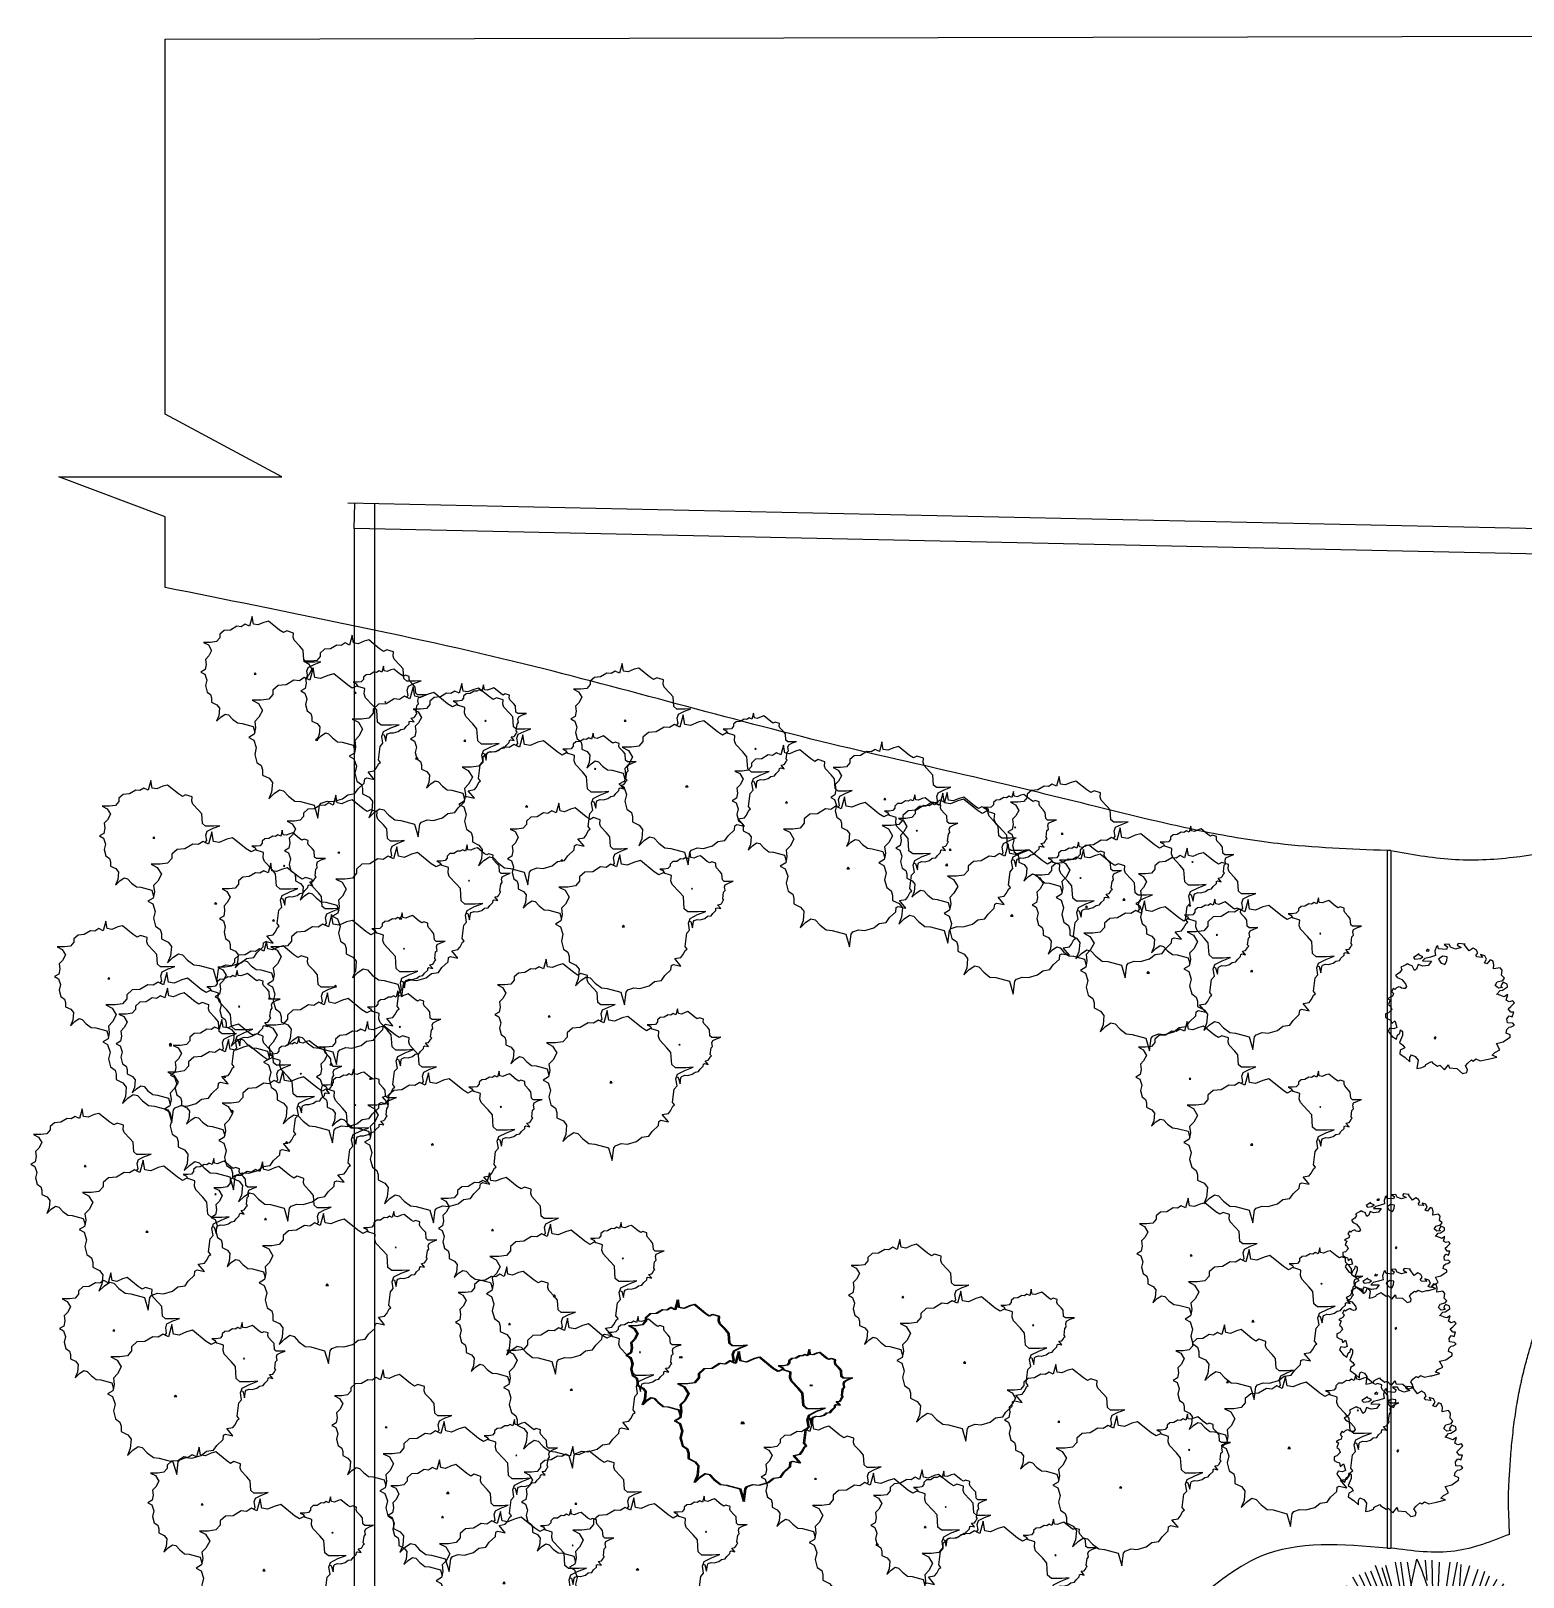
# Model space of a CAD drawing. Header units: millimetres. Extents: x -2023021 to 4454414, y -304659 to 993992.
# Drawn here: x 1122683 to 1181995, y 807687 to 869165 of the extents above; entities that cross this region are included whole.
import ezdxf

# ---------------------------------------------------------------- set-up
doc = ezdxf.new("R2010")
doc.units = ezdxf.units.MM
doc.header["$LTSCALE"] = 10
doc.header["$MEASUREMENT"] = 0
doc.layers.add('zelen', color=69, linetype='Continuous')

# ---------------------------------------------------------------- blocks, each defined once
blk = doc.blocks.new('K12-2')
at = {"linetype": 'Continuous'}
for p, q in [((-39.4, 233.2), (-44.2, 231.8)), ((-36.4, 222.2), (-39.4, 233.2)), ((2.7, 240.4), (-16, 239.4)), ((-16, 239.4), (-2.9, 229.8)), ((8.5, 228.4), (2.7, 240.4)), ((37.2, 242.9), (32.8, 236)), ((32.8, 236), (49, 227.3)), ((63.4, 239.9), (37.2, 242.9)), ((60, 238.5), (63.4, 239.9)), ((78.2, 215.1), (60, 238.5)), ((-110.2, 203.6), (-131.2, 190.2)), ((-131.2, 190.2), (-125.8, 183.5)), ((-125.8, 183.5), (-105.1, 186.5)), ((-111, 199.8), (-111, 199.8)), ((-95.4, 192.9), (-111, 199.8)), ((-105.1, 186.5), (-95.4, 192.9)), ((-88.1, 186.5), (-97.6, 176.8)), ((-97.6, 176.8), (-63.8, 176.4)), ((-67.3, 191.3), (-88.1, 186.5)), ((-75.8, 221.1), (-83.8, 215.1)), ((-83.8, 215.1), (-72.9, 214.1)), ((-63.8, 176.4), (-76.3, 160)), ((-72.9, 214.1), (-71.7, 220.1)), ((-47.9, 197.6), (-67.3, 191.3)), ((-44.2, 231.8), (-50.5, 213.2)), ((-50.5, 213.2), (-47.9, 197.6)), ((-7.3, 220.3), (-36.4, 222.2)), ((-21.4, 194.8), (-36.4, 183.8)), ((-36.4, 183.8), (-28.2, 170.2)), ((-3.9, 191.8), (-21.4, 194.8)), ((-12.6, 163.9), (-5.4, 176.8)), ((-2.9, 229.8), (-7.3, 220.3)), ((-5.4, 176.8), (-3.9, 191.8)), ((26.9, 221), (8.5, 228.4)), ((49, 227.3), (26.9, 221)), ((93.3, 225.4), (78.2, 215.1)), ((104.7, 218.1), (93.3, 225.4)), ((104.4, 199), (110.7, 207.7)), ((106.8, 191.8), (104.4, 199)), ((110.7, 207.7), (104.7, 218.1)), ((128.2, 190), (106.8, 191.8)), ((138, 196), (121.7, 200.8)), ((121.7, 200.8), (128.2, 190)), ((135.7, 169.7), (144, 183.5)), ((144, 183.5), (138, 196)), ((157.2, 181.4), (145.4, 165.6)), ((167.4, 177.8), (157.2, 181.4)), ((171.9, 163.7), (167.4, 177.8)), ((-191.6, 127.6), (-198.2, 123.6)), ((-198.2, 123.6), (-192.1, 115.1)), ((-182.4, 133.1), (-191.6, 127.6)), ((-175.4, 145), (-182.4, 133.1)), ((-167.8, 158.9), (-178.2, 152.9)), ((-178.2, 152.9), (-177.3, 149.7)), ((-177.3, 149.7), (-175.4, 145)), ((-160.5, 162.6), (-167.8, 158.9)), ((-153.5, 166), (-160.5, 162.6)), ((-147.4, 162.3), (-153.5, 166)), ((-136.5, 159.1), (-147.4, 162.3)), ((-127.8, 140.5), (-136.5, 159.1)), ((-119.9, 146.4), (-127.8, 140.5)), ((-113.7, 163.2), (-119.9, 146.4)), ((-96.1, 157.5), (-113.7, 163.2)), ((-76.3, 160), (-96.1, 157.5)), ((-28.2, 170.2), (-12.6, 163.9)), ((145.4, 165.6), (135.7, 169.7)), ((170.3, 147.4), (171.9, 163.7)), ((194.8, 151.5), (170.3, 147.4)), ((202.5, 141.9), (194.8, 151.5)), ((200.1, 122.9), (202.5, 141.9)), ((211.3, 112.1), (200.1, 122.9)), ((-206.4, 74.1), (-213.7, 61.9)), ((-213.7, 61.9), (-206.6, 54.3)), ((-200.8, 69.6), (-206.4, 74.1)), ((-195, 75.5), (-200.8, 69.6)), ((-186.7, 79.2), (-195, 75.5)), ((-192.1, 115.1), (-186.3, 111.9)), ((-181.6, 78.5), (-186.7, 79.2)), ((-186.3, 111.9), (-175.4, 106.9)), ((-176.1, 74.4), (-181.6, 78.5)), ((-169, 72.7), (-176.1, 74.4)), ((-175.4, 106.9), (-161.2, 90.2)), ((-162.2, 73), (-169, 72.7)), ((-157.4, 80.3), (-162.2, 73)), ((-161.2, 90.2), (-157.4, 80.3)), ((176.5, 84.7), (184.3, 97.8)), ((188.7, 74.2), (176.5, 84.7)), ((181.9, 50.9), (194.6, 65.4)), ((184.3, 97.8), (204.7, 103.2)), ((204.5, 76.7), (188.7, 74.2)), ((194.6, 65.4), (203.8, 66.6)), ((200.9, 89.6), (198.2, 82.4)), ((198.2, 82.4), (204.5, 76.7)), ((206.5, 96.9), (200.9, 89.6)), ((203.8, 66.6), (222.9, 79)), ((204.7, 103.2), (211.3, 112.1)), ((222, 90), (206.5, 96.9)), ((222.9, 79), (222, 90)), ((-220, 39.8), (-228.5, 34.3)), ((-228.5, 34.3), (-219.3, 29.9)), ((-219.3, 29.9), (-225.6, 12.9)), ((-225.6, 12.9), (-218.6, 7.6)), ((-210.1, 44.4), (-220, 39.8)), ((-218.6, 7.6), (-213, -5.8)), ((-206.6, 54.3), (-210.1, 44.4)), ((6.3, 3.5), (0, 0)), ((0, 0), (2, -5.3)), ((5.1, -2.8), (8, 1.4)), ((183.9, 51.6), (181.9, 50.9)), ((204, 44.2), (183.9, 51.6)), ((210.8, 41.9), (204, 44.2)), ((224.6, 50.9), (210.8, 41.9)), ((218.3, 29.3), (224.6, 50.9)), ((229, 22.6), (218.3, 29.3)), ((225.2, -3), (235.1, 5.3)), ((242.8, 27), (229, 22.6)), ((235.1, 5.3), (248.9, 19.4)), ((248.9, 19.4), (242.8, 27)), ((-236.1, -22.1), (-236.3, -35.7)), ((-236.3, -35.7), (-224.6, -42.8)), ((-225.4, -18.7), (-236.1, -22.1)), ((-213, -5.8), (-225.4, -18.7)), ((-224.6, -42.8), (-216.4, -45.4)), ((-216.4, -45.4), (-213.2, -58.2)), ((-213.2, -58.2), (-201.3, -48.3)), ((-201.3, -48.3), (-199.7, -51.6)), ((-199.7, -51.6), (-193.8, -74.2)), ((2, -5.3), (5.1, -2.8)), ((220.7, -41.4), (229, -30.1)), ((222.5, -56), (220.7, -41.4)), ((242.9, -58), (222.5, -56)), ((235.1, -15.6), (225.2, -3)), ((229, -30.1), (240.7, -33.2)), ((247, -15.6), (235.1, -15.6)), ((240.7, -33.2), (247, -15.6)), ((248.7, -64.5), (242.9, -58)), ((-220.3, -75.8), (-226.3, -87.3)), ((-226.3, -87.3), (-211, -107.5)), ((-204.7, -78.3), (-220.3, -75.8)), ((-211, -107.5), (-195.5, -117.2)), ((-193.8, -74.2), (-204.7, -78.3)), ((-195.5, -117.2), (-190.7, -102)), ((-190.7, -102), (-182.1, -94.6)), ((-172.2, -103.4), (-183.1, -130.3)), ((-182.1, -94.6), (-179.7, -82.4)), ((-179.7, -82.4), (-172.2, -88.4)), ((-172.2, -88.4), (-172.2, -103.4)), ((206.7, -128), (225.9, -114.4)), ((217.3, -94.4), (220, -81.1)), ((233.4, -101.5), (217.3, -94.4)), ((220, -81.1), (228.8, -72.8)), ((225.9, -114.4), (232.4, -110.3)), ((228.8, -72.8), (237.1, -71.8)), ((232.4, -110.3), (233.4, -101.5)), ((237.1, -71.8), (248.7, -64.5)), ((-183.1, -130.3), (-170.9, -139.7)), ((-181.2, -159.5), (-182.9, -172.4)), ((-182.9, -172.4), (-162.4, -187.2)), ((-164.2, -150.3), (-181.2, -159.5)), ((-170.9, -139.7), (-164.2, -150.3)), ((165.1, -178.2), (175.1, -167.4)), ((175.1, -167.4), (194.5, -158)), ((181.4, -133.6), (206.7, -128)), ((194.5, -158), (181.4, -133.6)), ((-162.4, -187.2), (-144.5, -203.3)), ((-144.7, -186.7), (-138.7, -177)), ((-144.5, -203.3), (-144.7, -186.7)), ((-138.7, -177), (-124.3, -183.3)), ((-124.3, -183.3), (-113.9, -196.4)), ((-113.9, -196.4), (-118.2, -227.7)), ((-118.2, -227.7), (-103.4, -225.6)), ((-103.4, -225.6), (-87.6, -219.7)), ((-87.6, -219.7), (-85, -212.5)), ((-85, -212.5), (-63.4, -202.2)), ((-63.4, -202.2), (-60, -206.3)), ((-60, -206.3), (-40.6, -219.2)), ((-40.6, -219.2), (-32.1, -215.5)), ((-32.1, -215.5), (-15, -233)), ((-15, -233), (0.7, -213.7)), ((0.7, -213.7), (3.4, -226.1)), ((3.4, -226.1), (32.3, -227.9)), ((32.3, -227.9), (53.2, -247.3)), ((64.3, -218.5), (72.9, -207.5)), ((72.2, -232.3), (64.3, -218.5)), ((70.2, -243.2), (72.2, -232.3)), ((72.9, -207.5), (86.9, -196)), ((86.9, -196), (93.8, -199.9)), ((93.8, -199.9), (104, -192)), ((104, -192), (119.8, -199.8)), ((119.8, -199.8), (143.5, -194.3)), ((143.5, -194.3), (149.6, -193.4)), ((149.6, -193.4), (183.1, -184.9)), ((183.1, -184.9), (165.1, -178.2)), ((53.2, -247.3), (70.2, -243.2))]:
    blk.add_line(p, q, dxfattribs=at)
blk = doc.blocks.new('Clump of Trees or Bushes - plan')
for points in [[(-10.993, 56.487), (-9.228, 58.426), (-10.144, 63.512), (-8.923, 67.033), (-3.43, 69.772), (2.673, 72.119), (-2.82, 71.728), (-10.449, 71.728), (-13.195, 74.075), (-13.806, 83.073), (-16.857, 86.594), (-22.045, 92.071), (-22.961, 94.81), (-22.656, 98.722), (-28.759, 100.678), (-31.811, 99.113), (-35.472, 101.461), (-45.543, 109.676), (-49.815, 108.503), (-55.308, 106.155), (-59.58, 106.938), (-60.801, 113.98), (-63.242, 104.982), (-67.209, 106.938), (-70.872, 104.59), (-74.839, 104.982), (-80.637, 101.461), (-86.435, 101.069), (-90.402, 97.548), (-90.402, 94.419), (-93.454, 90.898), (-98.947, 90.115), (-105.66, 90.115), (-101.083, 87.768), (-98.031, 82.682), (-100.778, 77.596), (-103.829, 74.466), (-103.219, 69.772), (-104.134, 65.077), (-108.102, 62.73), (-104.439, 60.774), (-102.609, 55.297), (-103.829, 50.211), (-102.303, 44.342), (-98.947, 41.995), (-98.031, 38.865), (-98.031, 34.953), (-93.148, 32.606), (-90.707, 29.476), (-91.317, 22.434), (-93.454, 17.348), (-89.487, 21.26), (-85.519, 23.999), (-82.468, 23.216), (-78.806, 19.304), (-74.228, 15.783), (-69.956, 15.392), (-59.886, 12.653), (-58.254, 7.074)], [(59.448, 5.262), (60.936, 4.858), (62.652, -1.011), (63.415, 4.858), (64.178, 5.836), (66.848, 6.814), (69.709, 6.569), (73.905, 7.792), (76.385, 9.748), (79.627, 10.237), (81.153, 12.438), (84.014, 15.127), (84.205, 17.084), (85.158, 17.573), (88.591, 16.839), (85.73, 20.262), (88.591, 20.751), (89.545, 21.974), (90.689, 24.174), (91.452, 24.663), (90.499, 25.886), (91.261, 31.999), (92.596, 33.466), (92.024, 36.645), (92.787, 38.845), (96.22, 40.557), (100.035, 42.024), (96.602, 41.779), (91.834, 41.779), (90.117, 43.246), (89.736, 48.871), (87.828, 51.071), (84.586, 54.494), (84.014, 56.206), (84.205, 58.651), (80.39, 59.873), (78.483, 58.895), (76.194, 60.362), (69.9, 65.497), (67.23, 64.764), (63.797, 63.297), (61.126, 63.786), (60.364, 68.187), (58.838, 62.563), (56.358, 63.786), (54.07, 62.319), (51.59, 62.563), (47.966, 60.362), (44.343, 60.118), (41.863, 57.917), (41.863, 55.961), (39.956, 53.761), (36.523, 53.272), (32.327, 53.272), (35.187, 51.805), (36.641, 49.381)]]:
    blk.add_lwpolyline(points)
for points in [[(-4.577, 66.508), (-7.629, 55.261), (-12.588, 57.706), (-17.166, 54.772), (-22.125, 55.261), (-29.372, 50.86), (-36.62, 50.371), (-41.579, 45.969), (-41.579, 42.057), (-45.393, 37.656), (-52.259, 36.678), (-60.651, 36.678), (-54.93, 33.743), (-51.115, 27.386), (-54.548, 21.029), (-58.363, 17.116), (-57.6, 11.248), (-58.744, 5.38), (-63.703, 2.446), (-59.126, 0), (-56.837, -6.846), (-58.363, -13.203), (-56.455, -20.539), (-52.259, -23.473), (-51.115, -27.385), (-51.115, -32.275), (-45.012, -35.21), (-41.96, -39.122), (-42.723, -47.924), (-45.393, -54.282), (-40.434, -49.391), (-35.475, -45.968), (-31.661, -46.946), (-27.083, -51.837), (-21.362, -56.238), (-16.021, -56.727), (-3.433, -60.15), (0, -71.887), (1.526, -60.15), (3.052, -58.194), (8.392, -56.238), (14.114, -56.727), (22.506, -54.282), (27.465, -50.369), (33.949, -49.391), (37.001, -44.99), (42.723, -39.611), (43.104, -35.699), (45.012, -34.721), (51.878, -36.188), (46.156, -29.341), (51.878, -28.363), (53.785, -25.918), (56.074, -21.517), (57.6, -20.539), (55.692, -18.094), (57.218, -5.868), (59.888, -2.934), (58.744, 3.424), (60.27, 7.825), (67.136, 11.248), (74.765, 14.182), (67.899, 13.693), (58.363, 13.693), (54.93, 16.627), (54.167, 27.875), (50.352, 32.276), (43.867, 39.123), (42.723, 42.546), (43.104, 47.436), (35.475, 49.882), (31.661, 47.925), (27.083, 50.86), (14.495, 61.129), (9.155, 59.662), (2.289, 56.728), (-3.052, 57.706)], [(-58.055, 61.947), (-58.97, 60.774), (-57.139, 60.774)], [(62.08, 35.667), (61.508, 34.933), (62.652, 34.933)], [(-1.144, 1.468), (-2.289, 0), (0, 0)]]:
    blk.add_lwpolyline(points, close=True)
blk = doc.blocks.new('T12')
for p, q in [((-0.023, 0.047), (-0.446, 1.098)), ((-0.149, 0.431), (-0.409, 1.143)), ((-0.097, 0.297), (-0.357, 1.125)), ((-0.143, 0.493), (-0.328, 1.143)), ((-0.135, 0.546), (-0.253, 1.17)), ((-0.164, 0.831), (-0.209, 1.17)), ((-0.127, 0.983), (-0.157, 1.17)), ((-0.002, 1.026), (-0.016, 1.187)), ((0.021, 0.11), (0.332, 1.143)), ((0.044, 0.804), (0.036, 1.187)), ((0.044, 0.225), (0.177, 1.17)), ((0.066, 0.546), (0.095, 1.17)), ((0.088, 0.404), (0.236, 1.17)), ((0.118, 0.297), (0.399, 1.116)), ((0.251, 0.946), (0.266, 1.152)), ((0.259, 0.537), (0.452, 1.098)), ((-0.284, 0.483), (-0.639, 0.983)), ((-0.298, 0.537), (-0.587, 1.053)), ((-0.143, 0.252), (-0.535, 1.071)), ((-0.149, 0.306), (-0.491, 1.09)), ((0.332, 0.67), (0.488, 1.063)), ((0.384, 0.751), (0.548, 1.036)), ((0.496, 0.831), (0.6, 1)), ((-0.476, 0.715), (-0.668, 0.929)), ((0.622, 0.724), (0.748, 0.884)), ((0.629, 0.795), (0.718, 0.92)), ((-0.387, 0.314), (-0.936, 0.742)), ((-0.602, 0.537), (-0.861, 0.795)), ((-0.668, 0.617), (-0.847, 0.839)), ((-0.691, 0.715), (-0.802, 0.849)), ((0.102, 0.092), (0.867, 0.795)), ((0.259, 0.217), (0.911, 0.732)), ((0.533, 0.563), (0.815, 0.839)), ((-0.068, 0.056), (-1.01, 0.617)), ((-0.328, 0.225), (-0.981, 0.689)), ((0.029, 0.02), (0.963, 0.653)), ((0.488, 0.261), (0.978, 0.626)), ((-0.595, 0.261), (-1.07, 0.528)), ((-0.491, 0.252), (-1.033, 0.555)), ((0.326, 0.181), (1.045, 0.501)), ((0.577, 0.297), (1.023, 0.6)), ((-0.298, 0.127), (-1.114, 0.404)), ((-0.232, 0.119), (-1.099, 0.458)), ((0.822, 0.341), (1.037, 0.439)), ((0.941, 0.341), (1.075, 0.386)), ((-0.773, 0.217), (-1.159, 0.279)), ((-0.632, 0.199), (-1.136, 0.341)), ((-1.077, 0.217), (-1.166, 0.234)), ((0.755, 0.1), (1.156, 0.154)), ((0.978, 0.181), (1.141, 0.225)), ((-0.936, 0.056), (-1.166, 0.047)), ((-1.01, 0.083), (-1.151, 0.1)), ((-0.706, -0.015), (-1.151, 0.003)), ((0.488, 0.03), (1.164, 0.038)), ((0.659, 0.083), (1.156, 0.1)), ((-0.491, -0.015), (-1.195, -0.131)), ((-0.276, -0.032), (-1.18, -0.202)), ((-0.802, -0.032), (-1.18, -0.059)), ((-0.075, -0.015), (-1.143, -0.3)), ((-0.091, -0.122), (-0.736, -0.941)), ((-0.023, -0.112), (0.102, -1.164)), ((0.036, -0.042), (0.77, -0.861)), ((0.147, -0.007), (1.178, -0.05)), ((0.377, -0.059), (1.178, -0.157)), ((-0.446, -0.166), (-1.143, -0.345)), ((-0.394, -0.157), (-1.106, -0.415)), ((-0.342, -0.131), (-1.07, -0.495)), ((-0.008, -0.157), (0.036, -1.155)), ((0.006, -0.131), (0.177, -1.155)), ((0.147, -0.131), (0.837, -0.798)), ((0.222, -0.166), (0.919, -0.736)), ((0.266, -0.219), (0.911, -0.808)), ((0.637, -0.139), (1.156, -0.219)), ((0.741, -0.176), (1.104, -0.282)), ((-0.639, -0.336), (-1.033, -0.54)), ((-0.284, -0.318), (-0.757, -0.915)), ((-0.335, -0.363), (-0.757, -0.87)), ((-0.187, -0.291), (-0.684, -0.941)), ((-0.031, -0.326), (-0.068, -1.182)), ((-0.016, -0.256), (-0.002, -1.155)), ((0.236, -0.326), (0.711, -0.915)), ((0.533, -0.345), (0.963, -0.692)), ((0.926, -0.282), (1.089, -0.318)), ((1, -0.345), (1.097, -0.353)), ((-0.699, -0.388), (-1.025, -0.594)), ((-0.379, -0.398), (-0.817, -0.834)), ((-0.232, -0.398), (-0.624, -0.995)), ((-0.261, -0.47), (-0.558, -1.012)), ((0.274, -0.371), (0.644, -0.985)), ((0.652, -0.38), (0.978, -0.647)), ((0.763, -0.415), (1.023, -0.585)), ((0.978, -0.47), (1.045, -0.513)), ((-0.684, -0.594), (-0.869, -0.781)), ((0.11, -0.487), (0.214, -1.146)), ((-0.78, -0.62), (-0.906, -0.746)), ((-0.305, -0.612), (-0.513, -1.039)), ((-0.32, -0.719), (-0.469, -1.075)), ((-0.083, -0.612), (-0.172, -1.137)), ((-0.068, -0.665), (-0.105, -1.127)), ((0.162, -0.612), (0.28, -1.102)), ((0.259, -0.816), (0.326, -1.102)), ((0.459, -0.808), (0.577, -1.003)), ((-0.365, -0.958), (-0.454, -1.102)), ((-0.209, -0.923), (-0.246, -1.146)), ((0.318, -0.896), (0.377, -1.057)), ((0.473, -0.95), (0.504, -1.039))]:
    blk.add_line(p, q)
for points in [[(-0.014, 0.011, -0.018232), (-0.094, 0.29, -0.024654), (-0.135, 0.501, -0.00785), (-0.167, 0.754, -0.014321), (-0.149, 0.893), (-0.083, 1.195)], [(-0.014, 0.011, 0.025596), (0.035, 0.302, 0.037835), (0.044, 0.501, 0.00676), (0.033, 0.716, 0.00961), (0.021, 0.866, 0.051445), (-0.004, 0.99, 0.029602), (-0.083, 1.195)], [(-0.013, 0.012, 0.025596), (-0.151, 0.272, 0.037835), (-0.266, 0.435, 0.00676), (-0.406, 0.599, 0.00961), (-0.508, 0.71, 0.051445), (-0.603, 0.793, 0.029602), (-0.791, 0.907)], [(-0.013, 0.012, -0.018232), (-0.246, 0.184, -0.024654), (-0.408, 0.326, -0.00785), (-0.588, 0.506, -0.014321), (-0.659, 0.628), (-0.791, 0.907)], [(-0.014, 0.011, 0.025596), (0.209, 0.204, 0.037835), (0.342, 0.353, 0.00676), (0.47, 0.525, 0.00961), (0.556, 0.649, 0.051445), (0.616, 0.761, 0.029602), (0.685, 0.969)], [(-0.014, 0.011, -0.018232), (0.102, 0.277, -0.024654), (0.204, 0.466, -0.00785), (0.34, 0.682, -0.014321), (0.442, 0.778), (0.685, 0.969)], [(-0.005, 0.013, -0.018232), (0.254, 0.145, -0.024654), (0.452, 0.226, -0.00785), (0.694, 0.307, -0.014321), (0.835, 0.316), (1.144, 0.309)], [(-0.005, 0.013, 0.025596), (0.29, 0.021, 0.037835), (0.487, 0.051, 0.00676), (0.695, 0.103, 0.00961), (0.841, 0.144, 0.051445), (0.958, 0.193, 0.029602), (1.144, 0.309)], [(-0.021, 0.014, 0.025596), (-0.298, 0.116, 0.037835), (-0.492, 0.161, 0.00676), (-0.705, 0.191, 0.00961), (-0.855, 0.207, 0.051445), (-0.982, 0.205, 0.029602), (-1.198, 0.166)], [(-0.021, 0.014, -0.018232), (-0.31, -0.013, -0.024654), (-0.525, -0.014, -0.00785), (-0.78, 0.001, -0.014321), (-0.913, 0.044), (-1.198, 0.166)], [(0, 0.013, 0.025596), (-0.149, -0.241, 0.037835), (-0.228, -0.424, 0.00676), (-0.294, -0.628, 0.00961), (-0.336, -0.774, 0.051445), (-0.357, -0.899, 0.029602), (-0.356, -1.118)], [(0, 0.013, -0.018232), (-0.025, -0.276, -0.024654), (-0.061, -0.487, -0.00785), (-0.121, -0.736, -0.014321), (-0.187, -0.86), (-0.356, -1.118)], [(-0.014, 0.005, 0.025596), (0.045, -0.283, 0.037835), (0.11, -0.472, 0.00676), (0.198, -0.668, 0.00961), (0.264, -0.804, 0.051445), (0.332, -0.911, 0.029602), (0.48, -1.073)], [(-0.014, 0.005, -0.018232), (0.161, -0.226, -0.024654), (0.276, -0.407, -0.00785), (0.398, -0.632, -0.014321), (0.432, -0.768), (0.48, -1.073)], [(-0.003, 0.002, 0.025596), (0.236, -0.17, 0.037835), (0.411, -0.266, 0.00676), (0.609, -0.351, 0.00961), (0.749, -0.407, 0.051445), (0.872, -0.438, 0.029602), (1.09, -0.458)], [(-0.003, 0.002, -0.018232), (0.283, -0.05, -0.024654), (0.49, -0.106, -0.00785), (0.731, -0.188, -0.014321), (0.849, -0.266), (1.09, -0.458)], [(0, -0.005, 0.025596), (-0.273, -0.115, 0.037835), (-0.447, -0.212, 0.00676), (-0.625, -0.333, 0.00961), (-0.747, -0.423, 0.051445), (-0.839, -0.509, 0.029602), (-0.973, -0.683)], [(0, -0.005, -0.018232), (-0.196, -0.219, -0.024654), (-0.354, -0.364, -0.00785), (-0.553, -0.524, -0.014321), (-0.681, -0.582), (-0.973, -0.683)]]:
    blk.add_lwpolyline(points, format="xyb")

msp = doc.modelspace()

# ---------------------------------------------------------------- linework, layer by layer
for p, q in [((1128013, 868840), (1290022, 869165)), ((1128013, 853922), (1128013, 868840)), ((1132654, 851437), (1128013, 853922)), ((1128013, 849846), (1123798, 851437)), ((1123798, 851437), (1132654, 851437)), ((1299605, 846844), (1135273, 850393)), ((1135534, 849366), (1135557, 850387)), ((1136342, 850370), (1136337, 849370)), ((1128013, 847039), (1128013, 849846)), ((1135534, 849366), (1135534, 724014)), ((1298605, 845866), (1135535, 849383)), ((1136342, 849344), (1136334, 725014)), ((1176591, 836576), (1176591, 808840)), ((1176741, 836576), (1176591, 836576)), ((1176741, 836576), (1176741, 808840)), ((1176741, 835377), (1176741, 835377)), ((1176591, 808840), (1176741, 808840))]:
    msp.add_line(p, q)
at = {"linetype": 'Continuous'}
for p, q in [((1177861, 832468), (1177638, 832326)), ((1177852, 832427), (1177852, 832427)), ((1178017, 832354), (1177852, 832427)), ((1178223, 832653), (1178139, 832589)), ((1178139, 832589), (1178254, 832578)), ((1178254, 832578), (1178266, 832641)), ((1178557, 832765), (1178491, 832569)), ((1178491, 832569), (1178518, 832404)), ((1178607, 832780), (1178557, 832765)), ((1178640, 832664), (1178607, 832780)), ((1178947, 832643), (1178640, 832664)), ((1179053, 832856), (1178855, 832845)), ((1178855, 832845), (1178993, 832744)), ((1178993, 832744), (1178947, 832643)), ((1179114, 832729), (1179053, 832856)), ((1179308, 832651), (1179114, 832729)), ((1179541, 832718), (1179308, 832651)), ((1179417, 832882), (1179370, 832809)), ((1179370, 832809), (1179541, 832718)), ((1179694, 832850), (1179417, 832882)), ((1179658, 832836), (1179694, 832850)), ((1179850, 832589), (1179658, 832836)), ((1180010, 832697), (1179850, 832589)), ((1180130, 832621), (1180010, 832697)), ((1180126, 832419), (1180193, 832511)), ((1180193, 832511), (1180130, 832621)), ((1180482, 832387), (1180309, 832438)), ((1180309, 832438), (1180378, 832324)), ((1177171, 831848), (1177098, 831723)), ((1177252, 831995), (1177142, 831932)), ((1177142, 831932), (1177151, 831898)), ((1177151, 831898), (1177171, 831848)), ((1177329, 832035), (1177252, 831995)), ((1177403, 832070), (1177329, 832035)), ((1177467, 832031), (1177403, 832070)), ((1177582, 831997), (1177467, 832031)), ((1177674, 831801), (1177582, 831997)), ((1177638, 832326), (1177695, 832255)), ((1177758, 831863), (1177674, 831801)), ((1177695, 832255), (1177914, 832287)), ((1177823, 832040), (1177758, 831863)), ((1178010, 831980), (1177823, 832040)), ((1177914, 832287), (1178017, 832354)), ((1178094, 832287), (1177993, 832184)), ((1177993, 832184), (1178351, 832180)), ((1178218, 832007), (1178010, 831980)), ((1178313, 832337), (1178094, 832287)), ((1178351, 832180), (1178218, 832007)), ((1178518, 832404), (1178313, 832337)), ((1178798, 832374), (1178640, 832259)), ((1178640, 832259), (1178726, 832115)), ((1178726, 832115), (1178891, 832048)), ((1178983, 832343), (1178798, 832374)), ((1178891, 832048), (1178967, 832184)), ((1178967, 832184), (1178983, 832343)), ((1180151, 832343), (1180126, 832419)), ((1180378, 832324), (1180151, 832343)), ((1180457, 832109), (1180545, 832255)), ((1180559, 832066), (1180457, 832109)), ((1180545, 832255), (1180482, 832387)), ((1180685, 832233), (1180559, 832066)), ((1180792, 832195), (1180685, 832233)), ((1180839, 832046), (1180792, 832195)), ((1180823, 831874), (1180839, 832046)), ((1181081, 831917), (1180823, 831874)), ((1181162, 831816), (1181081, 831917)), ((1181137, 831615), (1181162, 831816)), ((1177001, 831665), (1176931, 831622)), ((1176931, 831622), (1176995, 831532)), ((1176995, 831532), (1177056, 831499)), ((1177098, 831723), (1177001, 831665)), ((1177056, 831499), (1177171, 831447)), ((1177171, 831447), (1177322, 831269)), ((1177322, 831269), (1177361, 831165)), ((1180888, 831211), (1180970, 831349)), ((1181017, 831101), (1180888, 831211)), ((1180970, 831349), (1181186, 831407)), ((1181146, 831264), (1181117, 831187)), ((1181256, 831501), (1181137, 831615)), ((1181205, 831340), (1181146, 831264)), ((1181186, 831407), (1181256, 831501)), ((1181369, 831267), (1181205, 831340)), ((1181378, 831152), (1181369, 831267)), ((1176701, 830737), (1176611, 830679)), ((1176611, 830679), (1176708, 830633)), ((1176708, 830633), (1176642, 830453)), ((1176805, 830786), (1176701, 830737)), ((1176844, 831099), (1176767, 830971)), ((1176767, 830971), (1176843, 830890)), ((1176843, 830890), (1176805, 830786)), ((1176904, 831053), (1176844, 831099)), ((1176965, 831114), (1176904, 831053)), ((1177053, 831153), (1176965, 831114)), ((1177107, 831146), (1177053, 831153)), ((1177164, 831103), (1177107, 831146)), ((1177239, 831084), (1177164, 831103)), ((1177311, 831088), (1177239, 831084)), ((1177361, 831165), (1177311, 831088)), ((1180945, 830855), (1181080, 831008)), ((1180967, 830862), (1180945, 830855)), ((1181178, 830784), (1180967, 830862)), ((1181184, 831127), (1181017, 831101)), ((1181080, 831008), (1181177, 831021)), ((1181117, 831187), (1181184, 831127)), ((1181177, 831021), (1181378, 831152)), ((1181250, 830760), (1181178, 830784)), ((1181396, 830855), (1181250, 830760)), ((1181329, 830627), (1181396, 830855)), ((1181442, 830556), (1181329, 830627)), ((1181588, 830603), (1181442, 830556)), ((1181652, 830522), (1181588, 830603)), ((1176530, 830084), (1176528, 829940)), ((1176643, 830119), (1176530, 830084)), ((1176642, 830453), (1176715, 830397)), ((1176774, 830255), (1176643, 830119)), ((1176715, 830397), (1176774, 830255)), ((1181354, 829880), (1181442, 830000)), ((1181403, 830285), (1181507, 830373)), ((1181507, 830153), (1181403, 830285)), ((1181442, 830000), (1181566, 829966)), ((1181507, 830373), (1181652, 830522)), ((1181633, 830153), (1181507, 830153)), ((1181566, 829966), (1181633, 830153)), ((1176528, 829940), (1176652, 829865)), ((1176697, 829516), (1176634, 829395)), ((1176634, 829395), (1176796, 829182)), ((1176652, 829865), (1176738, 829837)), ((1176862, 829490), (1176697, 829516)), ((1176738, 829837), (1176773, 829703)), ((1176773, 829703), (1176898, 829807)), ((1176977, 829533), (1176862, 829490)), ((1176898, 829807), (1176914, 829772)), ((1176914, 829772), (1176977, 829533)), ((1177101, 829318), (1177126, 829447)), ((1177126, 829447), (1177205, 829384)), ((1177205, 829384), (1177205, 829225)), ((1181318, 829320), (1181347, 829460)), ((1181347, 829460), (1181440, 829548)), ((1181374, 829725), (1181354, 829880)), ((1181590, 829705), (1181374, 829725)), ((1181440, 829548), (1181528, 829559)), ((1181528, 829559), (1181651, 829636)), ((1181651, 829636), (1181590, 829705)), ((1176796, 829182), (1176959, 829079)), ((1176959, 829079), (1177010, 829240)), ((1177010, 829240), (1177101, 829318)), ((1177205, 829225), (1177090, 828941)), ((1177090, 828941), (1177220, 828842)), ((1177220, 828842), (1177290, 828730)), ((1180940, 828906), (1181207, 828965)), ((1181078, 828648), (1180940, 828906)), ((1181207, 828965), (1181410, 829109)), ((1181489, 829246), (1181318, 829320)), ((1181410, 829109), (1181478, 829152)), ((1181478, 829152), (1181489, 829246)), ((1177110, 828633), (1177092, 828497)), ((1177092, 828497), (1177309, 828340)), ((1177290, 828730), (1177110, 828633)), ((1177309, 828340), (1177498, 828170)), ((1177496, 828346), (1177559, 828448)), ((1177498, 828170), (1177496, 828346)), ((1177559, 828448), (1177712, 828381)), ((1177712, 828381), (1177821, 828243)), ((1177821, 828243), (1177776, 827913)), ((1178126, 828073), (1178354, 828181)), ((1178354, 828181), (1178390, 828138)), ((1178390, 828138), (1178595, 828002)), ((1179703, 828010), (1179794, 828125)), ((1179794, 828125), (1179941, 828247)), ((1179941, 828247), (1180015, 828206)), ((1180015, 828206), (1180123, 828290)), ((1180123, 828290), (1180290, 828208)), ((1180290, 828208), (1180539, 828265)), ((1180539, 828265), (1180604, 828275)), ((1180604, 828275), (1180958, 828364)), ((1180767, 828435), (1180873, 828549)), ((1180958, 828364), (1180767, 828435)), ((1180873, 828549), (1181078, 828648)), ((1177776, 827913), (1177932, 827935)), ((1177932, 827935), (1178099, 827997)), ((1178099, 827997), (1178126, 828073)), ((1178595, 828002), (1178685, 828041)), ((1178685, 828041), (1178866, 827857)), ((1178866, 827857), (1179031, 828060)), ((1179031, 828060), (1179060, 827929)), ((1179060, 827929), (1179365, 827911)), ((1179365, 827911), (1179586, 827705)), ((1179586, 827705), (1179765, 827748)), ((1179787, 827864), (1179703, 828010)), ((1179765, 827748), (1179787, 827864))]:
    msp.add_line(p, q, dxfattribs=at)
msp.add_lwpolyline([(1178527, 829173), (1178461, 829136), (1178482, 829080), (1178515, 829106), (1178545, 829151)], dxfattribs=at)
for points, knots in [([(1176591, 836576), (1175140, 836631), (1172703, 836723), (1168831, 837374), (1164947, 838344), (1160003, 839558), (1152386, 841229), (1141690, 844357), (1132788, 846066), (1128013, 847039)], [0, 0, 0, 0, 4350.331225, 7307.035646, 11757.963323, 16358.700806, 22581.2468, 35145.002511, 49758.642477, 49758.642477, 49758.642477, 49758.642477]), ([(1181459, 809386), (1181406, 810765), (1181410, 810857), (1181417, 811025), (1181421, 811100), (1181426, 811216), (1181428, 811257), (1181432, 811331), (1181433, 811364), (1181437, 811429), (1181439, 811462), (1181444, 811560), (1181448, 811626), (1181459, 811822), (1181467, 811954), (1181495, 812361), (1181516, 812638), (1181568, 813192), (1181598, 813470), (1181669, 814026), (1181709, 814304), (1181766, 814639), (1181776, 814695), (1181806, 814862), (1181827, 814974), (1181854, 815113), (1181860, 815140), (1181869, 815186), (1181873, 815205), (1181880, 815239), (1181883, 815255), (1181890, 815285), (1181893, 815301), (1181903, 815347), (1181910, 815378), (1181930, 815470), (1181944, 815531), (1181986, 815714), (1182015, 815835), (1182098, 816165), (1182153, 816372), (1182268, 816783), (1182328, 816987), (1182450, 817392), (1182513, 817593), (1182639, 817992), (1182703, 818191), (1182831, 818586), (1182894, 818782), (1183020, 819174), (1183082, 819369), (1183146, 819577), (1183151, 819591), (1183159, 819616), (1183162, 819628), (1183169, 819651), (1183173, 819662), (1183184, 819697), (1183191, 819720), (1183212, 819789), (1183226, 819836), (1183269, 819975), (1183297, 820069), (1183377, 820336), (1183430, 820511), (1183536, 820863), (1183589, 821041), (1183699, 821396), (1183756, 821574), (1183873, 821932), (1183934, 822111), (1184061, 822469), (1184127, 822649), (1184267, 823006), (1184340, 823185), (1184496, 823540), (1184578, 823717), (1184684, 823931), (1184703, 823968), (1184730, 824021), (1184738, 824036), (1184752, 824064), (1184759, 824077), (1184780, 824117), (1184794, 824144), (1184837, 824225), (1184866, 824279), (1184955, 824440), (1185016, 824545), (1185140, 824753), (1185203, 824856), (1185358, 825103), (1185452, 825245), (1185642, 825526), (1185738, 825665), (1185933, 825938), (1186032, 826074), (1186229, 826341), (1186329, 826473), (1186527, 826736), (1186626, 826866), (1186824, 827125), (1186922, 827254), (1187116, 827510), (1187212, 827638), (1187319, 827782), (1187331, 827798), (1187350, 827824), (1187358, 827834), (1187380, 827865), (1187395, 827885), (1187425, 827926), (1187440, 827946), (1187485, 828008), (1187515, 828049), (1187605, 828173), (1187665, 828257), (1187847, 828510), (1187968, 828683), (1188213, 829030), (1188335, 829204), (1188582, 829555), (1188707, 829731), (1188959, 830082), (1189087, 830258), (1189347, 830609), (1189479, 830784), (1189750, 831131), (1189888, 831303), (1190172, 831644), (1190318, 831812), (1190594, 832117), (1190722, 832254), (1190987, 832523), (1191122, 832656), (1191402, 832915), (1191545, 833042), (1191841, 833289), (1191993, 833409), (1192164, 833536), (1192178, 833547), (1192201, 833564), (1192211, 833571), (1192229, 833584), (1192238, 833591), (1192255, 833603), (1192263, 833609), (1192289, 833627), (1192306, 833640), (1192357, 833676), (1192391, 833700), (1192494, 833771), (1192563, 833818), (1192740, 833935), (1192848, 834004), (1193065, 834139), (1193174, 834205), (1193390, 834334), (1193498, 834397), (1193712, 834521), (1193818, 834582), (1194029, 834702), (1194134, 834762), (1194340, 834881), (1194442, 834939), (1194642, 835057), (1194741, 835116), (1194935, 835234), (1195029, 835293), (1195215, 835412), (1195305, 835472), (1195481, 835593), (1195567, 835654), (1195732, 835778), (1195812, 835841), (1195952, 835956), (1196013, 836008), (1196130, 836114), (1196187, 836168), (1196297, 836277), (1196350, 836333), (1196411, 836401), (1196421, 836412), (1196452, 836447), (1196472, 836470), (1196502, 836506), (1196512, 836518), (1196528, 836538), (1196534, 836545), (1196546, 836560), (1196552, 836568), (1196558, 836575), (1196558, 836575), (1196558, 836576)], [0, 0, 0, 0, 2562.523836, 2562.523836, 2783.053407, 2783.053407, 2904.339792, 2904.339792, 3000.442465, 3000.442465, 3096.545137, 3096.545137, 3288.750482, 3288.750482, 3673.161171, 3673.161171, 4476.589252, 4476.589252, 5280.017333, 5280.017333, 6083.445413, 6083.445413, 6244.797168, 6244.797168, 6567.500678, 6567.500678, 6645.604109, 6645.604109, 6700.570085, 6700.570085, 6745.117446, 6745.117446, 6789.664808, 6789.664808, 6878.75953, 6878.75953, 7056.948974, 7056.948974, 7413.327864, 7413.327864, 8031.863747, 8031.863747, 8650.39963, 8650.39963, 9268.935513, 9268.935513, 9887.471396, 9887.471396, 10506.00728, 10506.00728, 11124.543163, 11124.543163, 11168.363314, 11168.363314, 11205.023369, 11205.023369, 11241.683424, 11241.683424, 11315.003534, 11315.003534, 11461.643754, 11461.643754, 11754.924194, 11754.924194, 12297.185013, 12297.185013, 12839.445831, 12839.445831, 13381.706649, 13381.706649, 13923.967467, 13923.967467, 14466.228285, 14466.228285, 15008.489103, 15008.489103, 15550.749921, 15550.749921, 15667.157186, 15667.157186, 15714.188382, 15714.188382, 15753.836245, 15753.836245, 15838.514762, 15838.514762, 16007.871797, 16007.871797, 16346.585868, 16346.585868, 16685.299938, 16685.299938, 17168.436548, 17168.436548, 17651.573159, 17651.573159, 18134.709769, 18134.709769, 18617.84638, 18617.84638, 19100.98299, 19100.98299, 19584.119601, 19584.119601, 20067.256211, 20067.256211, 20127.500312, 20127.500312, 20166.122815, 20166.122815, 20243.36782, 20243.36782, 20320.612825, 20320.612825, 20475.102835, 20475.102835, 20784.082855, 20784.082855, 21413.510321, 21413.510321, 22042.937786, 22042.937786, 22672.365252, 22672.365252, 23301.792717, 23301.792717, 23931.220183, 23931.220183, 24560.647649, 24560.647649, 25190.075114, 25190.075114, 25716.893592, 25716.893592, 26243.71207, 26243.71207, 26770.530547, 26770.530547, 27297.349025, 27297.349025, 27344.583858, 27344.583858, 27376.867395, 27376.867395, 27405.164037, 27405.164037, 27433.460679, 27433.460679, 27490.053964, 27490.053964, 27603.240532, 27603.240532, 27829.613669, 27829.613669, 28185.323504, 28185.323504, 28541.03334, 28541.03334, 28896.743176, 28896.743176, 29252.453011, 29252.453011, 29608.162847, 29608.162847, 29963.872682, 29963.872682, 30319.582518, 30319.582518, 30675.292353, 30675.292353, 31031.002189, 31031.002189, 31386.712024, 31386.712024, 31742.42186, 31742.42186, 32030.950107, 32030.950107, 32319.478354, 32319.478354, 32608.006601, 32608.006601, 32666.983059, 32666.983059, 32784.935975, 32784.935975, 32845.575155, 32845.575155, 32881.830904, 32881.830904, 32918.086653, 32918.086653, 32918.927677, 32918.927677, 32918.927677, 32918.927677]), ([(1176591, 808840), (1174817, 808987), (1171817, 809235), (1167701, 805555), (1161696, 801821), (1155857, 795153), (1145235, 790223), (1136074, 787455), (1129499, 785263), (1128013, 784765)], [0, 0, 0, 0, 5058.501791, 8557.369829, 15881.718845, 26503.86908, 34486.732742, 50579.814726, 55280.085156, 55280.085156, 55280.085156, 55280.085156])]:
    msp.add_open_spline(points, degree=3, knots=knots)
for points in [[(1176741, 836576), (1179156, 836232), (1181600, 836310), (1183683, 836545), (1186628, 836451), (1189119, 836639), (1193892, 836518), (1196558, 836576), (1197785, 836576), (1200174, 836566), (1204298, 837192), (1208798, 836207), (1213601, 836788), (1218201, 836712), (1221437, 836576), (1223452, 836576), (1231184, 836353), (1235174, 836576), (1244179, 836094), (1249416, 836934), (1255494, 836869), (1260849, 836576)], [(1181459, 809386), (1179282, 808723), (1176741, 808840)]]:
    msp.add_spline(points, degree=3)

# ---------------------------------------------------------------- block references
at = {"xscale": 5048.356903440827, "yscale": 5048.356903440827, "zscale": 5048.356903440827}
msp.add_blockref('T12', (1178198, 802372), dxfattribs=at)
at = {"layer": 'zelen'}
for name, p, xscale, yscale, zscale in [('Clump of Trees or Bushes - plan', (1134093, 840967), 43.11638107232748, 43.11638107232748, 43.11638107232748), ('Clump of Trees or Bushes - plan', (1138073, 840219), 43.11638107232748, 43.11638107232748, 43.11638107232748), ('Clump of Trees or Bushes - plan', (1148805, 839103), 43.11638107232748, 43.11638107232748, 43.11638107232748), ('Clump of Trees or Bushes - plan', (1142434, 838307), 43.11638107232748, 43.11638107232748, 43.11638107232748), ('Clump of Trees or Bushes - plan', (1155217, 835848), 43.11638107232748, 43.11638107232748, 43.11638107232748), ('Clump of Trees or Bushes - plan', (1159134, 835986), 43.11638107232748, 43.11638107232748, 43.11638107232748), ('Clump of Trees or Bushes - plan', (1130073, 834451), 43.11638107232748, 43.11638107232748, 43.11638107232748), ('Clump of Trees or Bushes - plan', (1166181, 834608), 43.11638107232748, 43.11638107232748, 43.11638107232748), ('Clump of Trees or Bushes - plan', (1137420, 833859), 43.11638107232748, 43.11638107232748, 43.11638107232748), ('Clump of Trees or Bushes - plan', (1161726, 833969), 43.11638107232748, 43.11638107232748, 43.11638107232748), ('Clump of Trees or Bushes - plan', (1146283, 833542), 43.11638107232748, 43.11638107232748, 43.11638107232748), ('Clump of Trees or Bushes - plan', (1167145, 831706), 43.11638107232748, 43.11638107232748, 43.11638107232748), ('Clump of Trees or Bushes - plan', (1171259, 831761), 43.11638107232748, 43.11638107232748, 43.11638107232748), ('Clump of Trees or Bushes - plan', (1134834, 831162), 43.11638107232748, 43.11638107232748, 43.11638107232748), ('Clump of Trees or Bushes - plan', (1128281, 828859), 43.11638107232748, 43.11638107232748, 43.11638107232748), ('Clump of Trees or Bushes - plan', (1134669, 828052), 43.11638107232748, 43.11638107232748, 43.11638107232748), ('Clump of Trees or Bushes - plan', (1145787, 827345), 43.11638107232748, 43.11638107232748, 43.11638107232748), ('Clump of Trees or Bushes - plan', (1130734, 826188), 43.11638107232748, 43.11638107232748, 43.11638107232748), ('Clump of Trees or Bushes - plan', (1132897, 824944), 43.11638107232748, 43.11638107232748, 43.11638107232748), ('Clump of Trees or Bushes - plan', (1138689, 824868), 43.11638107232748, 43.11638107232748, 43.11638107232748), ('Clump of Trees or Bushes - plan', (1171259, 824865), 43.11638107232748, 43.11638107232748, 43.11638107232748), ('Clump of Trees or Bushes - plan', (1127344, 821395), 43.11638107232748, 43.11638107232748, 43.11638107232748), ('Clump of Trees or Bushes - plan', (1134506, 819281), 43.11638107232748, 43.11638107232748, 43.11638107232748), ('Clump of Trees or Bushes - plan', (1143538, 818848), 43.11638107232748, 43.11638107232748, 43.11638107232748), ('Clump of Trees or Bushes - plan', (1171309, 817841), 43.11638107232748, 43.11638107232748, 43.11638107232748), ('K12-2', (1176914, 820785), 8.798345817565764, 8.798345817565764, 8.798345817565764), ('Clump of Trees or Bushes - plan', (1159846, 816189), 43.11638107232748, 43.11638107232748, 43.11638107232748), ('Clump of Trees or Bushes - plan', (1128476, 814863), 43.11638107232748, 43.11638107232748, 43.11638107232748), ('Clump of Trees or Bushes - plan', (1144215, 815114), 43.11638107232748, 43.11638107232748, 43.11638107232748), ('K12-2', (1176903, 817581), 9.769345983366195, 9.769345983366195, 9.769345983366195), ('Clump of Trees or Bushes - plan', (1150997, 813792), 43.11638107232748, 43.11638107232748, 43.11638107232748), ('Clump of Trees or Bushes - plan', (1151046, 813792), 43.11638107232748, 43.11638107232748, 43.11638107232748), ('Clump of Trees or Bushes - plan', (1172748, 812800), 43.11638107232748, 43.11638107232748, 43.11638107232748), ('Clump of Trees or Bushes - plan', (1139302, 811008), 43.11638107232748, 43.11638107232748, 43.11638107232748), ('Clump of Trees or Bushes - plan', (1166049, 811230), 43.11638107232748, 43.11638107232748, 43.11638107232748), ('K12-2', (1176978, 812704), 10.5608447569943, 10.5608447569943, 10.5608447569943), ('Clump of Trees or Bushes - plan', (1156368, 808955), 43.11638107232748, 43.11638107232748, 43.11638107232748), ('Clump of Trees or Bushes - plan', (1131993, 807935), 43.11638107232748, 43.11638107232748, 43.11638107232748), ('Clump of Trees or Bushes - plan', (1146841, 807969), 43.11638107232748, 43.11638107232748, 43.11638107232748), ('Clump of Trees or Bushes - plan', (1141540, 807432), 43.11638107232748, 43.11638107232748, 43.11638107232748), ('Clump of Trees or Bushes - plan', (1160729, 807043), 43.11638107232748, 43.11638107232748, 43.11638107232748)]:
    msp.add_blockref(name, p, dxfattribs=dict(at, xscale=xscale, yscale=yscale, zscale=zscale))

doc.saveas('drawing.dxf')
